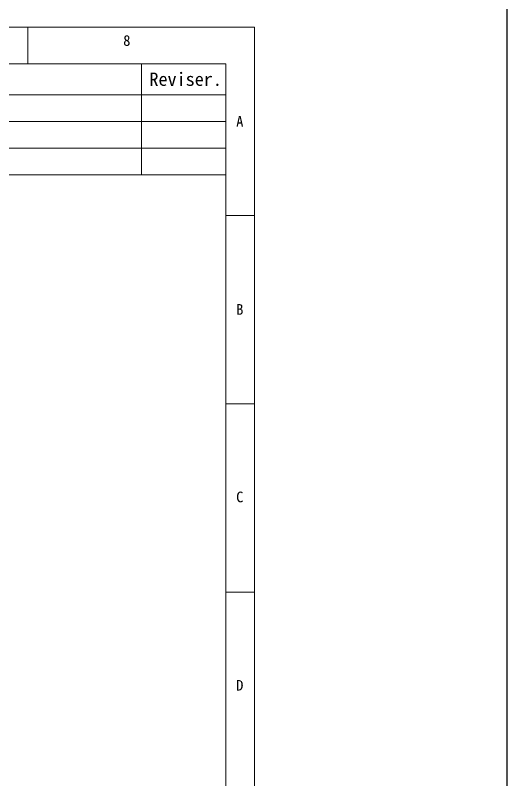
# Model space of a CAD drawing. Extents: x 23 to 280686, y -58 to 9807.
# Drawn here: x 143701.3 to 143922.8, y 3978.7 to 4323.4 of the extents above; entities that cross this region are included whole.
import ezdxf

# ---------------------------------------------------------------- set-up
doc = ezdxf.new("R2010")
doc.units = 0
doc.header["$LTSCALE"] = 23.1
doc.layers.get('0').update_dxf_attribs({"linetype": 'CONTINUOUS'})
doc.layers.add('DIM', color=130, linetype='CONTINUOUS')
doc.styles.get("Standard").update_dxf_attribs({"font": ''})
doc.styles.add('宋体', font='')
doc.styles.get('Standard').set_extended_font_data('SimSun')
doc.styles.get('宋体').set_extended_font_data('SimSun')

msp = doc.modelspace()

# ---------------------------------------------------------------- linework, layer by layer
at = {"lineweight": 0}
for p, q in [((143707.025, 4318.055), (143707.025, 4301.481)), ((143809.097, 4291.766), (143809.097, 3808.398)), ((143796.211, 4233.112), (143809.097, 4233.112)), ((143796.211, 4148.17), (143809.097, 4148.17)), ((143796.211, 4063.227), (143809.097, 4063.227)), ((143796.211, 3979.122), (143796.211, 3988.73))]:
    msp.add_line(p, q, dxfattribs=at)
for points in [[(143064.335, 4318.055), (143809.097, 4318.055), (143809.097, 3808.398), (143064.335, 3808.398)], [(143082.773, 3821.636), (143082.773, 4301.481), (143796.211, 4301.481), (143796.211, 3821.636)], [(143528.664, 4301.481), (143528.664, 4251.545), (143796.211, 4251.545), (143796.211, 4301.481)]]:
    msp.add_lwpolyline(points, close=True, dxfattribs=at)
for points in [[(143758.229, 4251.545), (143758.229, 4301.481)], [(143528.664, 4287.612), (143796.211, 4287.612)], [(143528.664, 4275.59), (143796.211, 4275.59)], [(143528.664, 4263.568), (143796.211, 4263.568)]]:
    msp.add_lwpolyline(points, dxfattribs=at)
at = {"layer": 'DIM'}
msp.add_lwpolyline([(141298.299, 4515.301), (143922.786, 4515.301), (143922.786, 3601.989), (141298.299, 3601.989)], close=True, dxfattribs=at)

# ---------------------------------------------------------------- texts
at = {"lineweight": 0, "char_height": 4.804, "width": 46.19013, "attachment_point": 1, "style": '宋体'}
for s, insert in [('8', (143749.964, 4314.454)), ('A', (143800.871, 4277.95)), ('B', (143800.871, 4193.189)), ('C', (143800.871, 4108.624)), ('D', (143800.871, 4023.678))]:
    msp.add_mtext(s, dxfattribs=dict(at, insert=insert))
at = {"lineweight": 0, "insert": (143761.772, 4297.599), "char_height": 6.00447, "width": 66.91707, "attachment_point": 1}
msp.add_mtext('{\\fSimSun|b0|i0|c134|p2;Reviser.}', dxfattribs=at)

doc.saveas('drawing.dxf')
